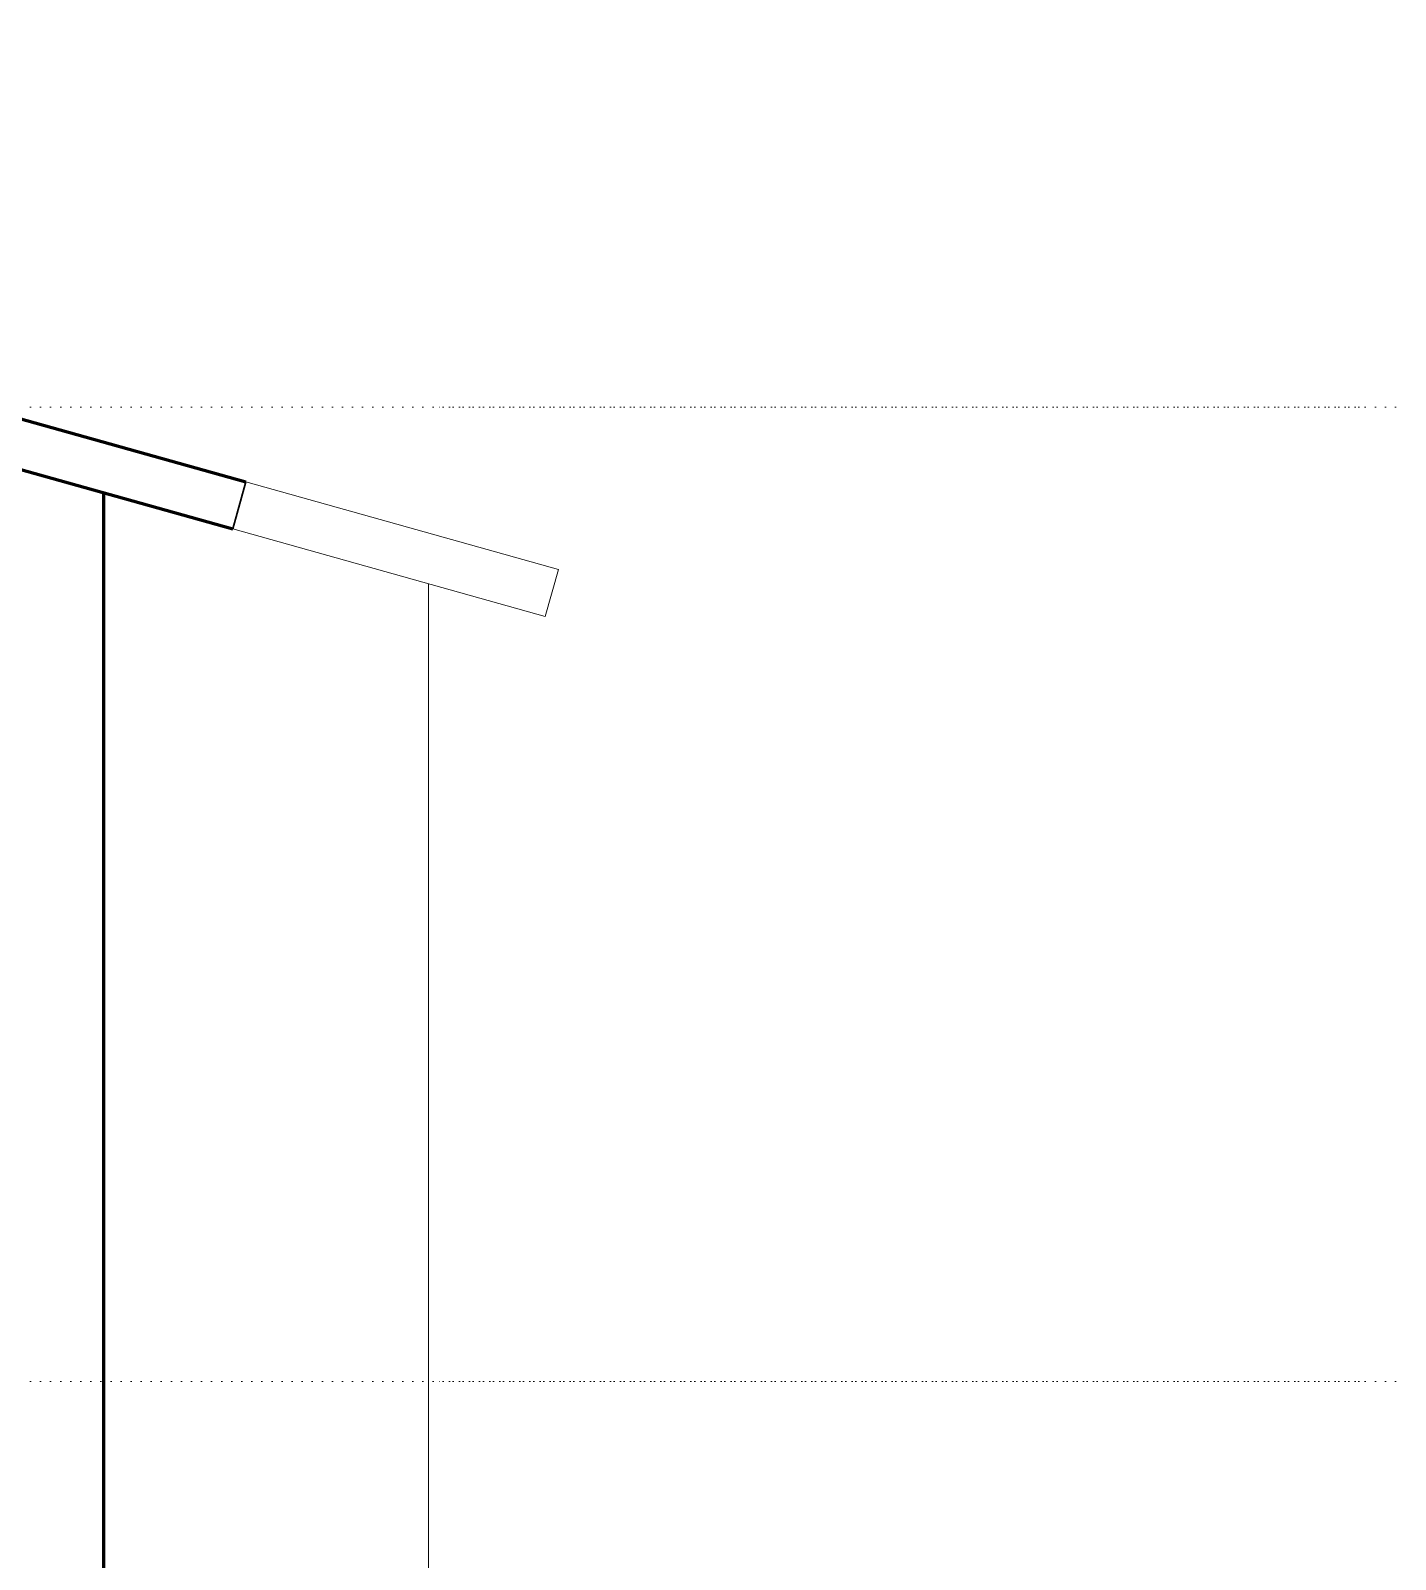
# Model space of a CAD drawing. Extents: x 775040 to 808375, y 4159409 to 4163651.
# Drawn here: x 797234.9 to 797655.3, y 4162323.8 to 4162794.5 of the extents above; entities that cross this region are included whole.
import ezdxf

# ---------------------------------------------------------------- set-up
doc = ezdxf.new("R2010")
doc.units = 0
doc.header["$MEASUREMENT"] = 0
doc.linetypes.add('ACAD_ISO07W100', pattern=[3, 0, -3])
for name, color, linetype, lineweight in [('Z_g2', 2, 'Continuous', 9), ('Z_g8', 192, 'Continuous', 30), ('Z_izdot', 42, 'ACAD_ISO07W100', 9)]:
    doc.layers.add(name, color=color, linetype=linetype, lineweight=lineweight)

msp = doc.modelspace()

# ---------------------------------------------------------------- linework, layer by layer
at = {"layer": 'Z_g2', "linetype": 'Continuous'}
for p, q in [((797301.21, 4162655.55), (797397.51, 4162628.58)), ((797297.17, 4162641.1), (797393.46, 4162614.14)), ((797393.46, 4162614.14), (797397.51, 4162628.58)), ((797357.51, 4162028.58), (797357.51, 4162624.2)), ((797357.51, 4162028.58), (797357.51, 4162624.2))]:
    msp.add_line(p, q, dxfattribs=at)
at = {"layer": 'Z_g8', "linetype": 'Continuous', "lineweight": 60}
for p, q in [((796805.01, 4162794.51), (797301.21, 4162655.55)), ((796805.01, 4162778.93), (797297.17, 4162641.1)), ((797257.51, 4162028.58), (797257.51, 4162652.21)), ((797257.51, 4162058.58), (797257.51, 4162652.21))]:
    msp.add_line(p, q, dxfattribs=at)
at = {"layer": 'Z_g8', "linetype": 'Continuous'}
msp.add_line((797297.17, 4162641.1), (797301.21, 4162655.55), dxfattribs=at)
at = {"layer": 'Z_izdot'}
for p, q in [((797644.08, 4162678.58), (795699.99, 4162678.58)), ((801229.63, 4162678.58), (797358.13, 4162678.58)), ((797644.08, 4162378.58), (793772.57, 4162378.58)), ((801229.63, 4162378.58), (797358.13, 4162378.58))]:
    msp.add_line(p, q, dxfattribs=at)

doc.saveas('drawing.dxf')
